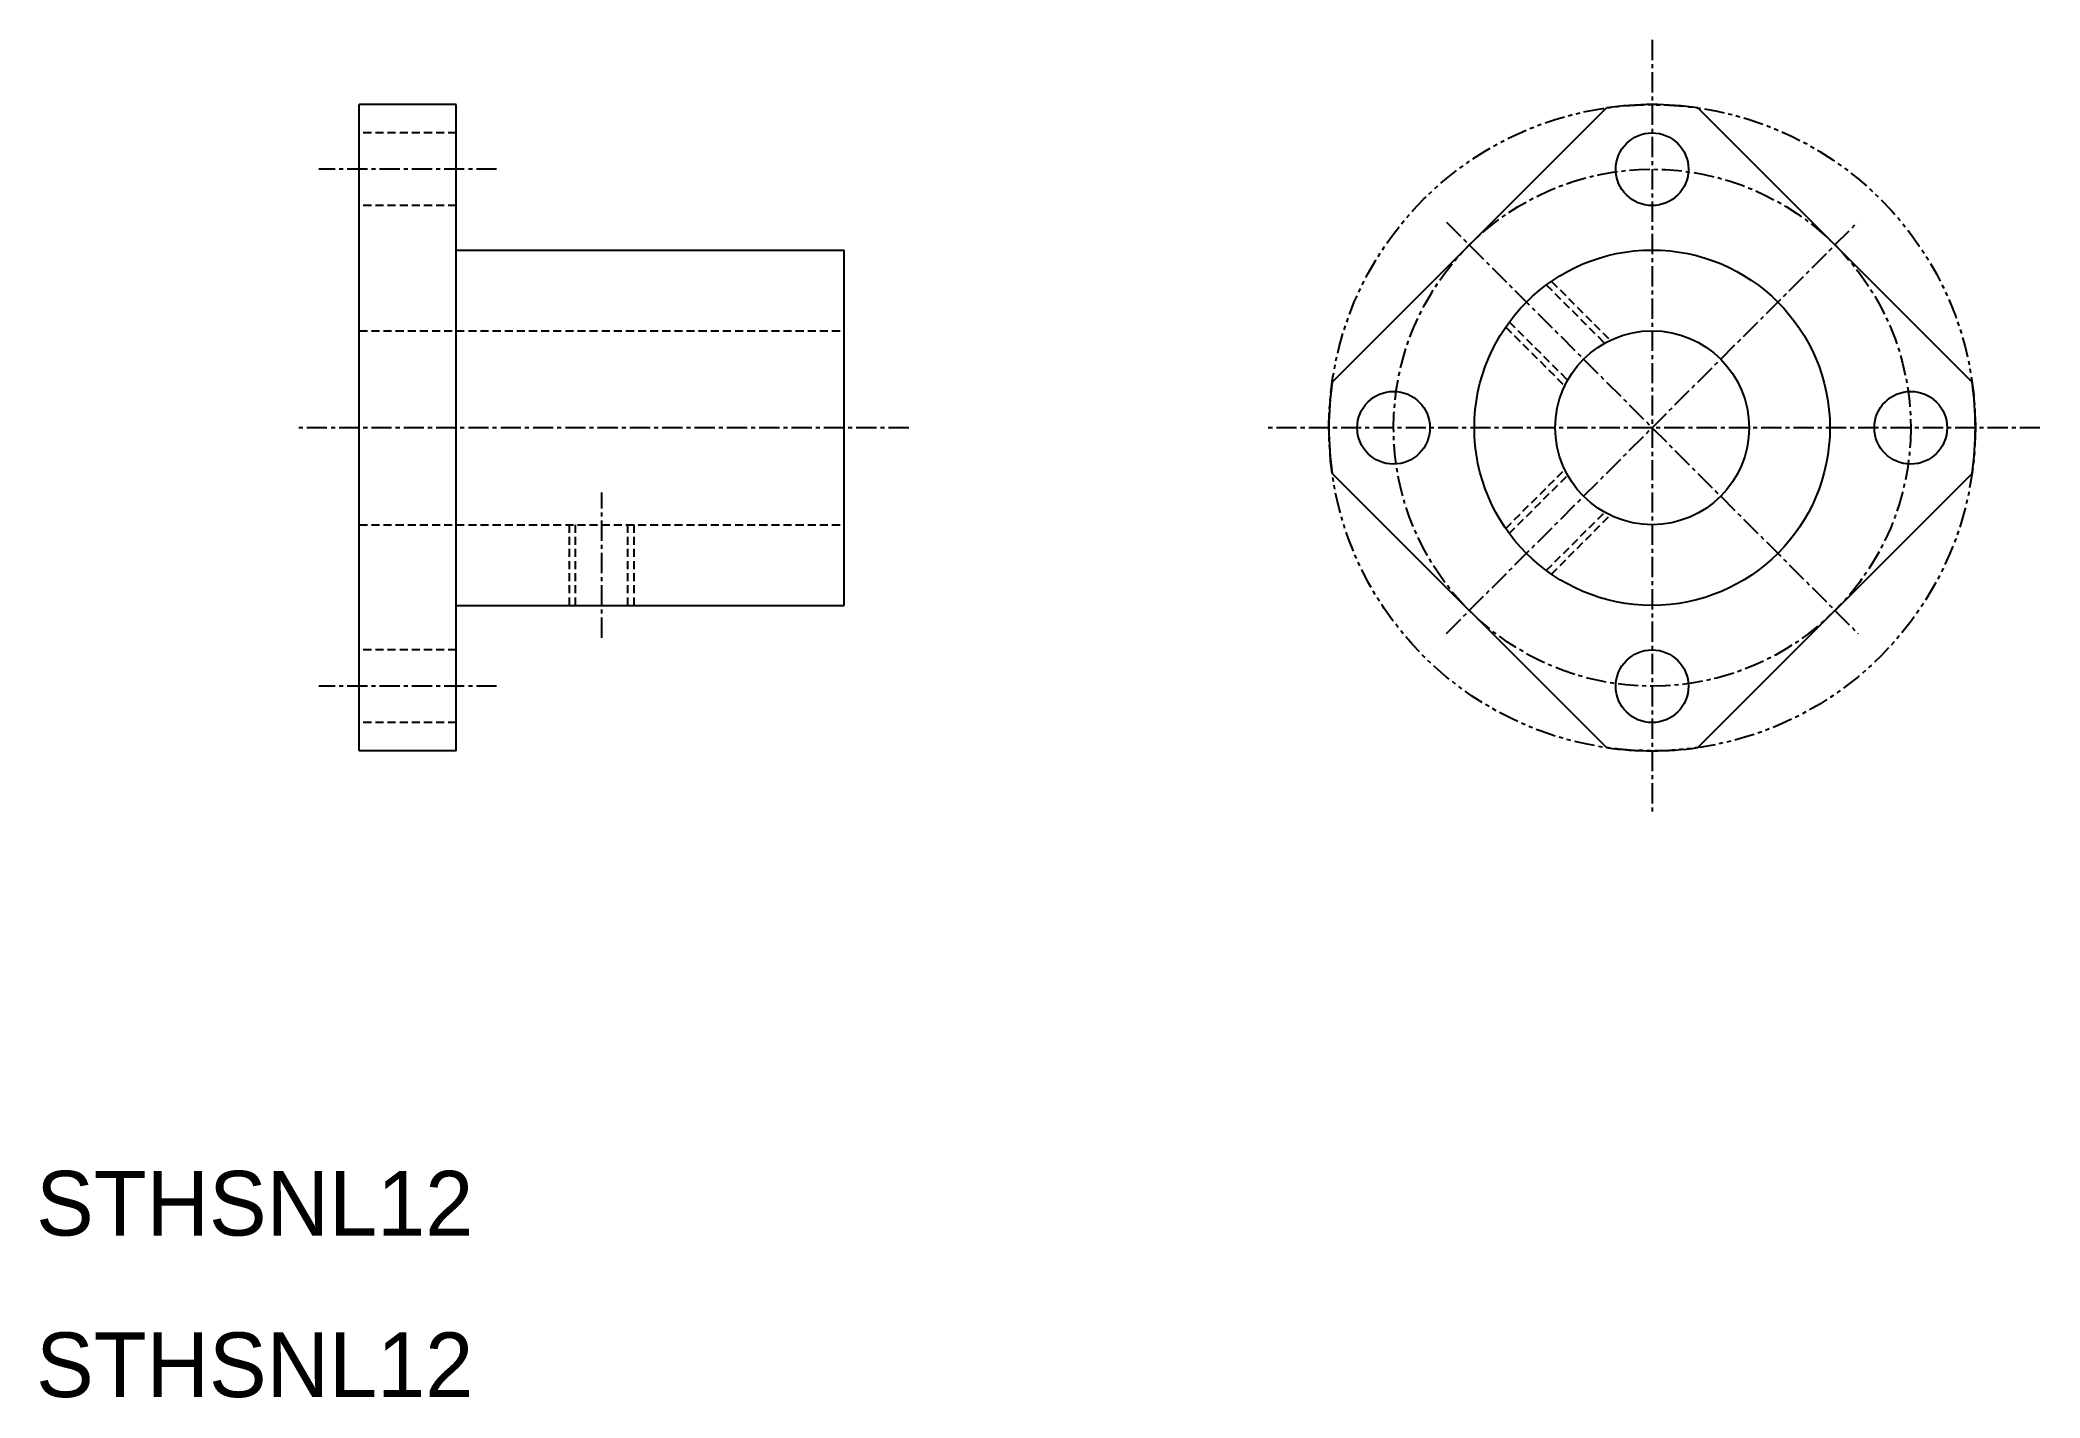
# Model space of a CAD drawing. Extents: x 10 to 134, y 10 to 94.
import ezdxf

# ---------------------------------------------------------------- set-up
doc = ezdxf.new("R2010")
doc.units = 0
for name, pattern in [('CENTER', [2, 1.25, -0.25, 0.25, -0.25]), ('DASHED', [0.75, 0.5, -0.25]), ('PHANTOM', [2.5, 1.25, -0.25, 0.25, -0.25, 0.25, -0.25])]:
    doc.linetypes.add(name, pattern=pattern)
doc.layers.get('0').update_dxf_attribs({"linetype": 'CONTINUOUS'})
doc.layers.add('CENTER', color=1, linetype='CENTER')

msp = doc.modelspace()

# ---------------------------------------------------------------- linework, layer by layer
at = {"color": 7, "linetype": 'CONTINUOUS'}
for p, q in [((30, 50), (30, 90)), ((36, 90), (30, 90)), ((36, 50), (36, 90)), ((90.2, 72.83), (107.17, 89.8)), ((112.83, 89.8), (129.8, 72.83)), ((36, 81), (60, 81)), ((60, 59), (60, 81)), ((90.2, 67.17), (107.17, 50.2)), ((112.83, 50.2), (129.8, 67.17)), ((36, 59), (60, 59)), ((36, 50), (30, 50))]:
    msp.add_line(p, q, dxfattribs=at)
at = {"color": 3, "linetype": 'DASHED'}
for p, q in [((36, 88.25), (30, 88.25)), ((36, 83.75), (30, 83.75)), ((103.45, 78.84), (107.06, 75.23)), ((103.77, 79.06), (107.41, 75.41)), ((30, 76), (60, 76)), ((100.94, 76.23), (104.59, 72.59)), ((101.16, 76.55), (104.77, 72.94)), ((100.94, 63.77), (104.59, 67.41)), ((101.16, 63.45), (104.77, 67.06)), ((103.45, 61.16), (107.06, 64.77)), ((103.77, 60.94), (107.41, 64.59)), ((30, 64), (60, 64)), ((43, 59), (43, 64)), ((43.38, 59), (43.38, 64)), ((46.62, 59), (46.62, 64)), ((47, 59), (47, 64)), ((36, 56.25), (30, 56.25)), ((36, 51.75), (30, 51.75))]:
    msp.add_line(p, q, dxfattribs=at)
at = {"color": 3, "linetype": 'PHANTOM'}
msp.add_circle((110, 70), 20, dxfattribs=at)
at = {"color": 7, "linetype": 'CONTINUOUS'}
for centre, radius in [((110, 86), 2.25), ((110, 70), 11), ((110, 70), 6), ((94, 70), 2.25), ((126, 70), 2.25), ((110, 54), 2.25)]:
    msp.add_circle(centre, radius, dxfattribs=at)
for start, end in [(81.8699, 98.1301), (171.8699, 188.1301), (351.8699, 8.1301), (261.8699, 278.1301)]:
    msp.add_arc((110, 70), 20, start, end, dxfattribs=at)
at = {"layer": 'CENTER', "color": 1, "linetype": 'CENTER'}
for p, q in [((110, 94), (110, 46)), ((38.5, 86), (27.5, 86)), ((97.27, 82.73), (122.73, 57.27)), ((97.27, 57.27), (122.73, 82.73)), ((64, 70), (26, 70)), ((134, 70), (86, 70)), ((45, 57), (45, 66)), ((38.5, 54), (27.5, 54))]:
    msp.add_line(p, q, dxfattribs=at)
msp.add_circle((110, 70), 16, dxfattribs=at)

# ---------------------------------------------------------------- texts
at = {"color": 7, "linetype": 'CONTINUOUS'}
for p in [(10, 20), (10, 10)]:
    msp.add_text('STHSNL12', height=4, dxfattribs=at).set_placement(p)

doc.saveas('drawing.dxf')
